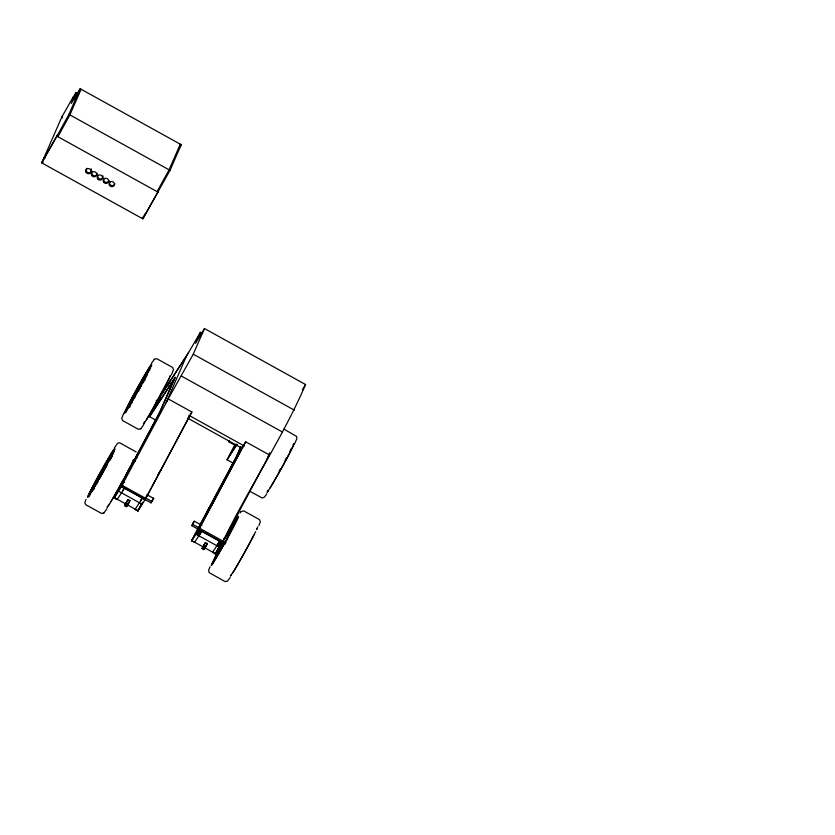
<?xml version="1.0" encoding="UTF-8"?>
<svg xmlns="http://www.w3.org/2000/svg" width="835" height="835" viewBox="0 0 835 835"><rect width="100%" height="100%" fill="white"/><g stroke="black" fill="none" stroke-linecap="round" stroke-linejoin="round"><path stroke-width="1.25" d="M115.303 495.792L114.238 498.004L120.814 487.567L168.232 398.911L191.883 412.01L145.801 498.432L145.05 499.591L121.399 486.492L122.15 485.344L145.801 498.432M117.391 498.871L117.098 499.58L122.056 492.024M135.312 508.828L135.03 509.507L139.977 501.95M189.733 415.778L144.465 500.666L138.057 510.644M88.604 496.585L102.058 470.543L114.677 449.554L114.552 450.357M151.406 366.221L151.626 365.532M107.193 506.887L107.412 506.198M144.267 422.061L144.152 422.865L145.311 421.362M133.151 460.659L133.266 459.845M170.006 376.522L170.121 375.708M126.315 502.545L128.079 499.539L129.978 500.593L126.534 506.688L124.634 505.634L126.816 501.459M169.275 382.858L170.33 380.958M125.563 503.985L127.014 501.386M128.026 503.943C126.304 507.283 130.26 500.113 128.214 503.599M151.062 502.868L153.65 498.265L151.062 502.868L145.676 499.883M193.428 522.522C196.486 517.387 189.566 529.453 192.635 524.317L199.085 527.897M213.51 501.605L214.564 499.706M202.936 546.946L204.387 544.347M206.287 545.401L204.857 547.99L207.362 543.554L205.462 542.5L202.018 548.564L203.928 549.618L207.362 543.554L203.928 549.618M194.565 542.301L199.44 534.984L196.569 533.398L191.632 540.955L191.904 540.276L237.422 454.866L191.893 540.026L192.645 538.867M125.678 411.759L138.913 386.407L151.521 365.417M74.148 99.626L77.029 93.05L76.079 92.518L71.278 103.488L80.16 88.729L181.247 144.705L170.016 170.34L142.837 218.843L41.75 162.867L62.134 116.295M72.645 98.102L76.079 92.518M58.377 135.677L57.417 135.145L41.75 162.867M142.336 217.267L143.296 217.799L158.504 191.121L158.055 192.165L56.968 136.188L68.929 114.364L80.16 88.729M81.11 89.261L69.889 114.896L57.918 136.721M142.837 218.843L145.113 213.635M180.287 144.173L169.067 169.818L157.095 191.632M122.463 482.098L159.234 413.137L175.162 377.316L150.78 414.484L157.794 401.134M121.242 484.394L114.499 497.034L159.986 411.989L175.162 377.316M202.675 333.603L200.41 332.34L186.466 356.117L166.082 402.689L193.261 354.186L204.481 328.552L305.568 384.528C282.021 439.21 248.172 488.767 222.486 542.468L215.284 554.043L215.701 553.083M200.41 332.34L195.609 343.31L204.481 328.552M236.618 456.129L240.772 446.642M237.37 454.971L240.96 446.777M267.169 458.665L269.778 452.695M126.534 506.688L129.978 500.593M129.853 406.864L129.843 407.052A2.818 2.171 26.6 0 1 129.341 404.704L133.245 398.337L129.425 405.706A2.839 2.317 31.8 0 0 129.341 407.062M86.005 499.393L84.805 502.774L85.765 504.716L101.63 513.494L104.083 512.784M210.034 566.819L208.604 570.315L209.136 572.612L224.928 581.484L227.214 581.379L230.209 577.528M258.892 525.674L260.353 521.833L259.528 519.641L243.674 510.863L241.044 511.657M123.893 413.054L121.691 418.293L122.62 420.579L138.474 429.357L140.938 428.647M113.184 453.395L114.019 451.61M169.474 377.775L150.864 412.239M171.311 374.957L173.513 369.717L172.584 367.442L156.719 358.664L154.266 359.374M170.309 381.021L169.338 382.785M131.773 463.696L132.619 461.912M235.011 445.243L228.56 441.663L229.187 440.421M224.719 537.396L224.281 538.272M205.274 547.322L204.888 548.125L202.999 547.071L202.018 548.564M294.348 444.366L296.842 438.782L296.602 436.423L283.869 429.096M160.508 399.276C162.167 396.458 158.942 402.073 160.581 399.287M138.182 510.383L141.397 504.298M290.058 450.952L291.269 448.531M147.169 494.779L146.574 495.938M235.157 444.94L234.656 446.005L235.794 444.199M110.679 458.363L112.057 455.659M130.657 465.961L125.897 475.073M216.453 554.722L211.871 564.564L225.909 541.101L237.975 517.356L225.993 537.135M136.345 458.185L136.69 457.716M136.94 457.236L137.17 456.755L136.606 457.705M159.996 471.274L160.821 469.855L160.591 470.335M147.534 374.226L142.712 383.307M215.868 552.749L216.275 551.977M98.843 477.453L106.671 463.936L96.933 481.482L99.835 475.23M98.666 477.714L93.071 487.609A2.818 2.662 23.2 0 0 92.831 488.851M126.273 502.837L124.634 505.634L128.079 499.539M144.685 380.499L145.029 379.862M110.084 460.158L111.723 457.079M156.448 420.537L149.632 416.759L151.031 414.139M159.589 397.752L188.616 352.349M141.407 504.497L138.339 510.237L142.775 502.19M234.739 444.93L228.498 456.975M233.842 463.519L227.026 459.751L236.921 444.157M243.517 445.566L196.569 533.398M199.586 528.221L245.667 441.788L269.319 454.887L223.237 541.32L222.486 542.468L198.834 529.369L199.586 528.221L226.024 542.802M202.999 547.071L205.462 542.5M216.891 550.829L218.728 547.374M215.733 553.229L219.553 546.33M285.1 460.388L286.321 458.102M123.924 488.715L124.311 487.995L142.242 497.921L141.846 498.641M201.298 531.676L201.694 530.956M219.229 541.602L219.626 540.882M235.637 517.418C233.998 520.706 238.236 512.899 235.835 517.053M136.867 391.093L139.445 385.666A2.818 1.033 29.8 0 1 139.842 385.457M107.297 464.771L101.828 474.781M188.47 417.636L187.52 419.483L188.418 418.105M152.346 500.572L152.012 501.209L152.419 500.426M223.561 539.629L223.947 538.909M159.777 400.278C157.805 404.161 162.021 396.134 160.038 400.038M134.727 461.139C132.755 465.011 136.971 456.995 134.988 460.899M123.684 489.153L124.071 488.444M141.606 499.079L142.002 498.37M201.058 532.125L201.454 531.404L198.594 529.828M218.989 542.051L219.386 541.33L222.246 542.917M130.03 468.299C127.943 472.37 132.347 464.051 130.26 468.122M208.969 508.327C207.581 511.03 210.524 505.467 209.105 508.244M136.773 391.26L131.732 399.892A2.808 2.244 26.4 0 0 131.565 400.529M140.217 387.868L141.731 385.112M148.275 371.533L142.378 382.597L143.568 380.948A2.849 0.71 28.5 0 1 143.964 380.875M123.434 489.602L123.82 488.913M141.365 499.528L141.741 498.839M200.807 532.573L201.193 531.874L198.333 530.298M218.739 542.5L219.125 541.811L221.985 543.387M222.924 542.677L216.088 555.317A28.139 0.971 -61 0 0 217.152 556.569A28.139 0.971 -61 0 0 237.787 518.525A28.139 0.971 -61 0 0 226.034 536.968M112.151 455.388L112.026 455.336A2.849 2.756 36.6 0 0 110.356 456.505L103.947 467.84M145.77 497.399L146.188 496.658M138.172 391.573L139.706 388.797M123.549 489.393L122.933 490.5M141.115 499.977L141.48 499.32M200.557 533.022L200.932 532.354L198.072 530.778M218.488 542.948L218.864 542.291L221.724 543.867M279.057 471.378L280.602 468.602M112.548 454.772L112.913 454.115M101.922 473.257L97.799 481.158A2.818 1.795 30.6 0 0 97.852 482.286M123.288 489.874L122.693 490.928M140.864 500.426L141.209 499.81M207.498 511.103C209.95 506.97 205.107 515.362 207.56 511.229M200.306 533.471L200.661 532.845L197.801 531.258M218.238 543.397L218.593 542.771L221.452 544.347M99.271 479.342L101.317 475.71M214.021 500.76L213.52 501.595M214.052 500.551L214.553 499.706M203.688 545.505L204.377 544.357M203.646 545.787L202.957 546.935M223.154 540.37L222.36 541.748M137.128 392.033L143.401 380.061L133.652 397.606L139.654 388.181A2.849 0.835 28.4 0 1 139.821 388.098M102.204 472.756L105.93 466.525A2.839 1.628 27.6 0 1 106.483 466.16M140.614 500.854L140.948 500.28M200.066 533.899L200.4 533.314L197.54 531.728M217.998 543.825L218.332 543.241L221.191 544.827M134.143 398.692L135.635 396.082M115.888 493.13L126.137 474.708A28.139 0.971 -61 0 0 133.704 459.667M73.104 97.069L61.675 117.338L62.635 117.86M57.417 135.145L42.209 161.823L43.159 162.355M188.209 418.45L191.883 412.01M241.993 448.228L245.667 441.788M122.453 491.335L122.755 490.813M140.384 501.271L140.687 500.739M199.408 535.037L200.139 533.774L197.279 532.187M217.538 544.618L218.071 543.7L220.931 545.286M137.003 392.304L131.888 401.781A2.839 2.401 32.1 0 0 131.742 402.929M94.887 485.104L91.829 490.406A2.818 2.62 24 0 0 91.683 492.139M96.035 484.999L97.288 482.828M115.261 494.216L112.287 499.299M144.987 498.787L145.363 498.13M95.305 484.383L96.891 481.868L94.439 486.857A2.808 1.68 30.5 0 0 94.616 488.12M131.126 403.889L132.264 401.938M150.29 413.21L146.334 419.786M217.152 545.265L217.58 544.545L220.44 546.132M129.028 407.407L130.552 404.871M92.675 490.698L93.697 489.007M110.763 501.835L111.786 500.144M179.974 146.814L181.247 144.705M302.406 389.799L305.568 384.528M212.518 552.363L217.163 545.234L220.033 546.821M222.037 542.291L221.651 542.886M151.385 363.455L154.496 359.123M114.541 447.591L117.641 443.26L119.541 442.707L136.115 451.954M140.708 428.898L143.808 424.566M108.456 505.499L109.479 503.923M103.853 513.034L106.963 508.703M266.814 493.819L264.486 497.117L262.19 498.004L249.55 491.137M162.366 392.899L186.466 356.117M149.632 416.759L173.763 379.935M159.234 413.137L159.986 411.989M228.56 441.663L229.458 440.295M227.026 459.751L236.963 444.585M212.643 552.165L215.399 553.908M125.981 412.104L126.711 411.07M89.126 496.24L89.856 495.207M144.027 423.397L144.799 422.322M240.031 512.961L240.814 511.907M68.929 114.364L170.016 170.34M44.025 157.658L44.975 158.191M193.261 354.186L294.348 410.162M181.299 376.011L282.387 431.987M188.793 415.266L244.446 446.078M156.103 400.215L159.328 402M187.854 418.252L242.348 448.426M156.281 402.188L158.431 403.378M122.369 481.106L124.519 482.296M147.148 494.831L153.609 498.401M194.304 521.186L201.83 525.361M224.458 537.886L227.694 539.681M120.699 484.237L122.849 485.427M145.478 497.952L151.939 501.532M121.284 486.701L124.144 488.287M142.075 498.213L144.935 499.8M191.758 525.653L198.219 529.223M221.922 542.353L225.147 544.138M201.527 531.258L219.459 541.184M197.029 532.626L199.889 534.212M217.82 544.138L220.68 545.725M196.789 533.033L199.648 534.619M217.361 544.911L220.221 546.497M196.382 533.732L199.241 535.308M196.204 534.003L199.064 535.59M216.996 545.516L219.855 547.102M118.685 491.251L142.336 504.35M196.068 534.223L219.72 547.322M126.022 503.39L127.932 504.444M203.406 546.351L205.306 547.395M114.468 497.691L125.177 503.63M127.411 504.862L138.119 510.79M114.311 497.743L117.224 499.434M135.103 509.256L138.015 510.947M191.852 540.663L215.503 553.751M114.249 497.89L117.109 499.57M125.594 504.142L127.504 505.196M135.04 509.402L137.932 511.051M191.747 540.819L194.607 542.395M124.78 505.321L126.669 506.365M202.154 548.271L204.053 549.326M109.009 180.506A2.724 2.557 23.6 0 1 105.429 182.176A2.724 2.557 23.6 0 1 103.989 178.481M102.935 175.83A2.724 2.557 23.6 0 1 100.096 179.034A2.724 2.557 23.6 0 1 97.977 175.152M97.163 173.242A2.724 2.557 23.6 0 1 93.52 175.59A2.724 2.557 23.6 0 1 92.487 171.363M91.495 170.81A2.724 2.557 23.6 0 1 87.591 172.334A2.724 2.557 23.6 0 1 86.882 168.252M91.151 168.847A2.724 2.557 23.6 0 1 91.443 169.474M114.844 183.742A2.724 2.557 23.6 0 1 111.274 185.412A2.724 2.557 23.6 0 1 109.834 181.717M144.622 378.693A2.818 0.908 29.7 0 0 143.39 378.777L142.336 381.324L148.233 370.99A2.839 2.829 0.1 0 1 149.956 369.78M148.275 371.533A2.839 2.839 0 0 1 149.016 370.75M170.559 375.531A28.139 0.971 -61 0 1 163.472 389.674M162.992 390.571A28.139 0.971 -61 0 1 155.143 404.839M154.621 405.779A28.139 0.971 -61 0 1 145.864 420.673M143.589 423.888A28.139 0.971 -61 0 1 143.484 423.762M112.12 456.432A7.171 6.847 35.4 0 1 112.339 456.119M113.08 453.635A2.849 2.724 35.4 0 0 111.671 454.72L106.713 464.208L109.249 460.2A2.839 1.524 27.7 0 1 109.782 459.866M93.666 489.571A7.139 6.628 24 0 1 93.844 489.247M124.133 478.424A28.139 0.971 -61 0 1 112.516 499.017M111.942 499.988A28.139 0.971 -61 0 1 110.857 501.804M110.356 502.639A28.139 0.971 -61 0 1 107.183 507.534M217.82 552.019A28.139 0.971 -61 0 1 222.83 542.75M257.263 528.148A28.139 0.971 -61 0 1 256.596 529.651M255.614 531.686A28.139 0.971 -61 0 1 254.351 534.212M253.871 535.152A28.139 0.971 -61 0 1 247.661 546.862M247.139 547.812A28.139 0.971 -61 0 1 232.328 573.53M231.358 574.991A28.139 0.971 -61 0 1 230.387 575.826M257.618 526.895A28.139 0.971 -61 0 1 257.608 527.229M257.044 528.231A26.97 0.929 -61 0 1 256.721 529.119M253.923 534.932A26.97 0.929 -61 0 1 231.879 574.01M231.253 574.856A26.97 0.929 -61 0 1 230.951 574.814M294.223 443.51A28.139 0.971 -61 0 1 275.341 479.113M274.684 480.25A28.139 0.971 -61 0 1 270.196 487.817M268.943 489.811A28.139 0.971 -61 0 1 266.991 492.107M293.242 444.345A28.139 0.971 -61 0 1 293.899 443.468M293.325 445.41A26.97 0.929 -61 0 1 289.588 453.061M289.077 454.052A26.97 0.929 -61 0 1 279.537 471.639M279.026 472.547A26.97 0.929 -61 0 1 269.423 488.903M268.494 490.302A26.97 0.929 -61 0 1 267.555 491.408M267.555 491.105A26.97 0.929 -61 0 1 267.889 490.218M293.346 444.481A26.97 0.929 -61 0 1 293.659 444.523M211.453 505.363L213.029 502.555L211.453 505.363M99.699 476.42L103.947 468.842L99.699 476.42M136.429 392.544L140.677 384.966L136.429 392.544M120.647 486.659L123.757 481.148L120.647 486.659M131.147 466.212L132.191 464.375L131.147 466.212M157.178 403.148L160.289 397.637L157.178 403.148M192.728 523.952L193.344 522.846L192.728 523.952M198.02 529.63L201.131 524.119L198.02 529.63M237.182 514.642L238.215 512.805L237.182 514.642M157.763 475.407L159.297 472.704L157.763 475.407M167.908 385.071L169.432 382.378L167.908 385.071M107.068 464.145L105.064 467.861A28.139 0.971 -61 0 1 87.79 496.616A28.139 0.971 -61 0 1 109.552 456.296A28.139 0.971 -61 0 1 107.068 464.145M125.72 411.759L124.958 412.834A28.139 0.971 -61 0 1 140.583 382.242A28.139 0.971 -61 0 1 148.88 370.51A28.139 0.971 -61 0 1 125.72 411.759M97.611 178.773A2.724 2.557 23.6 0 0 102.287 178.836A2.724 2.557 23.6 0 0 99.803 174.932A2.724 2.557 23.6 0 0 97.611 178.773M91.725 175.517A2.724 2.557 23.6 0 0 96.39 175.569A2.724 2.557 23.6 0 0 93.917 171.666A2.724 2.557 23.6 0 0 91.725 175.517M103.623 182.113A2.724 2.557 23.6 0 0 108.299 182.166A2.724 2.557 23.6 0 0 105.826 178.262A2.724 2.557 23.6 0 0 103.623 182.113M109.468 185.349A2.724 2.557 23.6 0 0 114.144 185.401A2.724 2.557 23.6 0 0 111.671 181.498A2.724 2.557 23.6 0 0 109.468 185.349M86.12 172.417A2.724 2.557 23.6 0 0 90.785 172.469A2.724 2.557 23.6 0 0 88.312 168.566A2.724 2.557 23.6 0 0 86.12 172.417M131.199 402.689A26.97 0.929 -61 0 0 151.156 365.271A26.97 0.929 -61 0 0 131.846 398.222A26.97 0.929 -61 0 0 131.199 402.689M94.345 486.826A26.97 0.929 -61 0 0 114.301 449.407A26.97 0.929 -61 0 0 94.992 482.359A26.97 0.929 -61 0 0 94.345 486.826"/></g></svg>
